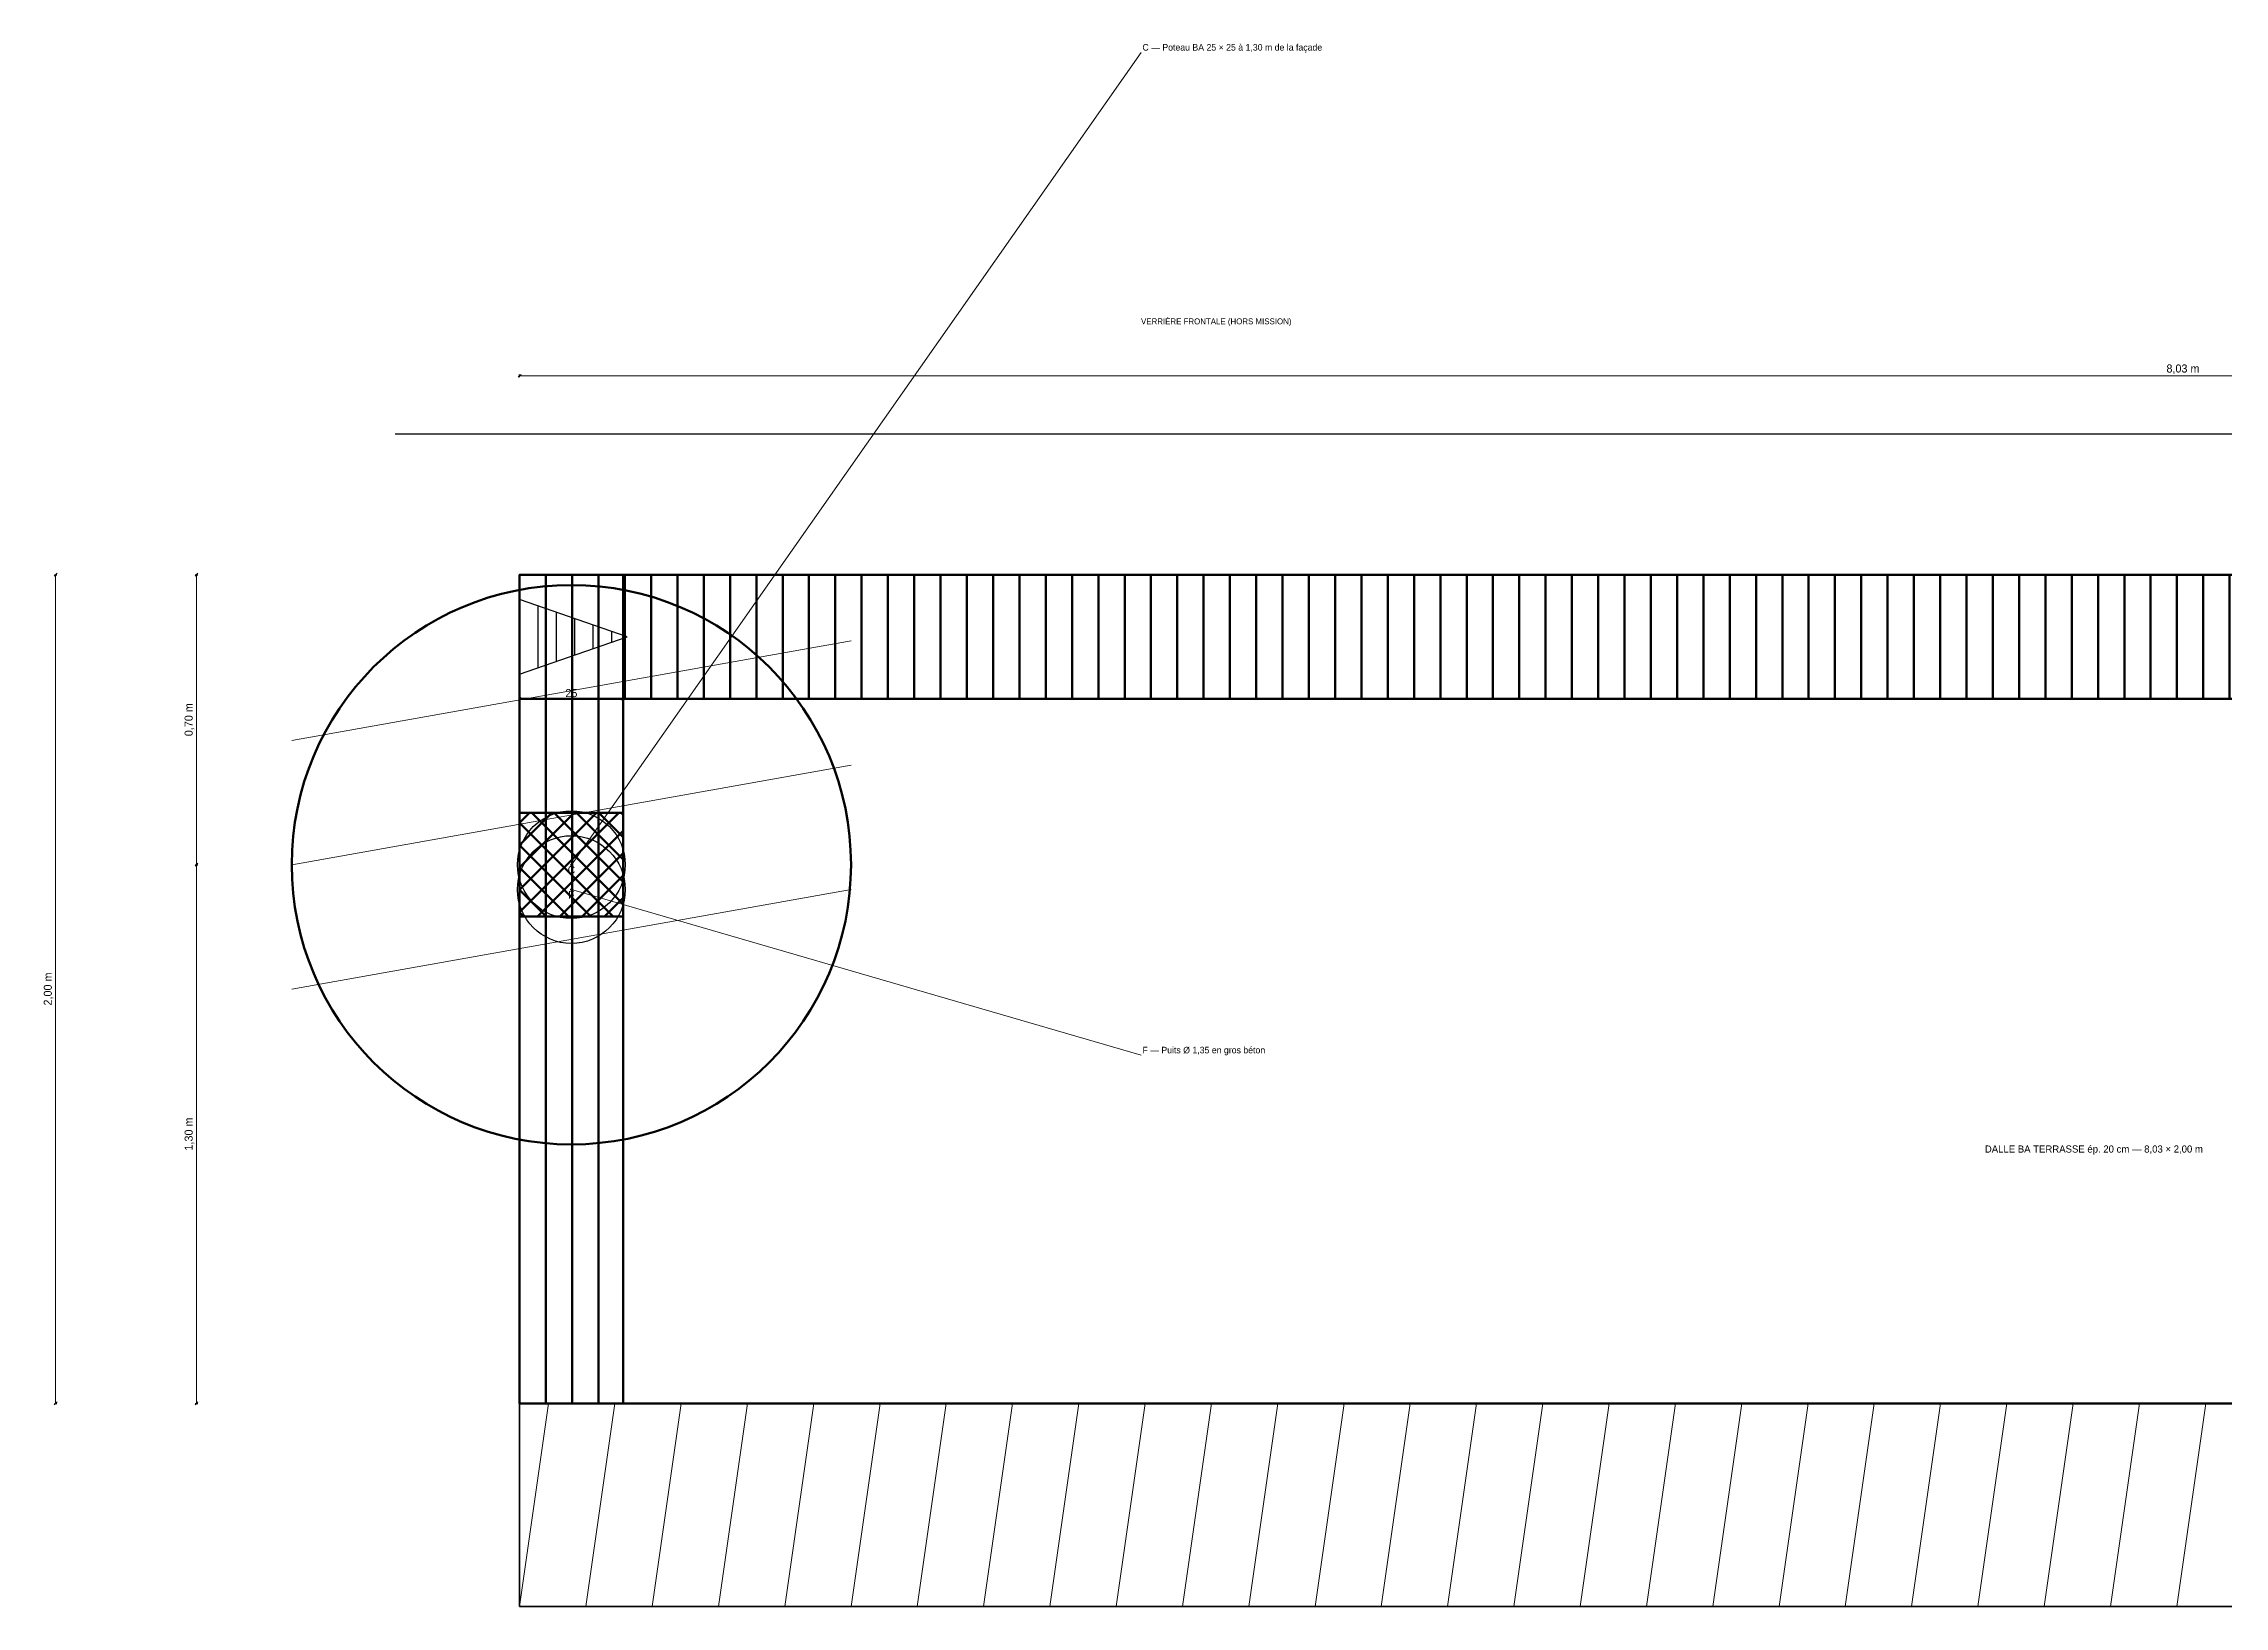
# Model space of a CAD drawing. Header units: centimetres. Extents: x -115 to 902, y -49 to 328.
# Drawn here: x -115 to 412, y -49 to 328 of the extents above; entities that cross this region are included whole.
import ezdxf

# ---------------------------------------------------------------- set-up
doc = ezdxf.new("R2010")
doc.units = ezdxf.units.CM
for name, color, linetype, lineweight in [('STR_COFFRAGE_BA', 6, 'CONTINUOUS', 50), ('STR_COTATIONS_TEXTES', 7, 'CONTINUOUS', 25), ('STR_EXISTANT', 7, 'CONTINUOUS', 18)]:
    doc.layers.add(name, color=color, linetype=linetype, lineweight=lineweight)

msp = doc.modelspace()

# ---------------------------------------------------------------- hatches: boundary and pattern name
at = {"layer": 'STR_COFFRAGE_BA'}
h = msp.add_hatch(dxfattribs=at)
h.set_pattern_fill('ANSI31', scale=2, angle=45)
h.paths.add_polyline_path([(0, 170), (803, 170), (803, 200), (0, 200)])
h = msp.add_hatch(dxfattribs=at)
h.set_pattern_fill('ANSI31', scale=2, angle=45)
h.paths.add_polyline_path([(0, 0), (25, 0), (25, 200), (0, 200)])
h = msp.add_hatch(dxfattribs=at)
h.set_pattern_fill('ANSI37', scale=1.2)
h.paths.add_polyline_path([(0, 117.5), (25, 117.5), (25, 142.5), (0, 142.5)])
at = {"layer": 'STR_COTATIONS_TEXTES'}
h = msp.add_hatch(dxfattribs=at)
h.set_pattern_fill('ANSI31', scale=1.4, angle=45)
h.paths.add_polyline_path([(0, 176), (26, 185), (0, 194)])

# ---------------------------------------------------------------- linework, layer by layer
at = {"layer": 'STR_COFFRAGE_BA', "lineweight": 13}
for p, q in [((-55, 160), (80, 184)), ((-55, 130), (80, 154)), ((-55, 100), (80, 124))]:
    msp.add_line(p, q, dxfattribs=at)
at = {"layer": 'STR_COFFRAGE_BA', "lineweight": 50}
for points in [[(0, 0), (803, 0), (803, 200), (0, 200), (0, 0)], [(0, 170), (803, 170), (803, 200), (0, 200), (0, 170)], [(0, 0), (25, 0), (25, 200), (0, 200), (0, 0)], [(0, 117.5), (25, 117.5), (25, 142.5), (0, 142.5), (0, 117.5)]]:
    msp.add_lwpolyline(points, dxfattribs=at)
msp.add_circle((12.5, 130), 67.5, dxfattribs=at)
at = {"layer": 'STR_COTATIONS_TEXTES', "lineweight": 18}
for p, q in [((12.5, 130), (150, 326)), ((0, 248), (803, 248)), ((-112, 0), (-112, 200)), ((-78, 130), (-78, 200)), ((0, 170), (25, 170)), ((-78, 0), (-78, 130)), ((12.5, 124), (150, 84))]:
    msp.add_line(p, q, dxfattribs=at)
at = {"layer": 'STR_COTATIONS_TEXTES', "lineweight": 25}
for p, q in [((-0.35, 247.65), (0.35, 248.35)), ((0, 247.7), (0, 248.3)), ((-30, 234), (843, 234)), ((-112.35, 199.65), (-111.65, 200.35)), ((-78.35, 199.65), (-77.65, 200.35)), ((-112.3, 200), (-111.7, 200)), ((-78.3, 200), (-77.7, 200)), ((-0.35, 169.65), (0.35, 170.35)), ((0, 169.7), (0, 170.3)), ((24.65, 169.65), (25.35, 170.35)), ((25, 169.7), (25, 170.3)), ((-78.35, 129.65), (-77.65, 130.35)), ((-78.35, 129.65), (-77.65, 130.35)), ((-78.3, 130), (-77.7, 130)), ((-78.3, 130), (-77.7, 130)), ((-112.35, -0.35), (-111.65, 0.35)), ((-112.3, 0), (-111.7, 0)), ((-78.35, -0.35), (-77.65, 0.35)), ((-78.3, 0), (-77.7, 0))]:
    msp.add_line(p, q, dxfattribs=at)
msp.add_lwpolyline([(0, 176), (26, 185), (0, 194), (0, 176)], dxfattribs=at)
for centre in [(12.5, 130), (12.5, 124)]:
    msp.add_circle(centre, 13, dxfattribs=at)
at = {"layer": 'STR_COTATIONS_TEXTES', "lineweight": 18}
for centre in [(12.5, 130), (12.5, 124)]:
    msp.add_circle(centre, 0.18, dxfattribs=at)
at = {"layer": 'STR_EXISTANT', "lineweight": 13}
for p, q in [((0, -49), (7, 0)), ((16, -49), (23, 0)), ((32, -49), (39, 0)), ((48, -49), (55, 0)), ((64, -49), (71, 0)), ((80, -49), (87, 0)), ((96, -49), (103, 0)), ((112, -49), (119, 0)), ((128, -49), (135, 0)), ((144, -49), (151, 0)), ((160, -49), (167, 0)), ((176, -49), (183, 0)), ((192, -49), (199, 0)), ((208, -49), (215, 0)), ((224, -49), (231, 0)), ((240, -49), (247, 0)), ((256, -49), (263, 0)), ((272, -49), (279, 0)), ((288, -49), (295, 0)), ((304, -49), (311, 0)), ((320, -49), (327, 0)), ((336, -49), (343, 0)), ((352, -49), (359, 0)), ((368, -49), (375, 0)), ((384, -49), (391, 0)), ((400, -49), (407, 0))]:
    msp.add_line(p, q, dxfattribs=at)
at = {"layer": 'STR_EXISTANT', "lineweight": 35}
msp.add_lwpolyline([(0, -49), (803, -49), (803, 0), (0, 0), (0, -49)], dxfattribs=at)

# ---------------------------------------------------------------- texts
at = {"layer": 'STR_COTATIONS_TEXTES'}
for s, insert, char_height, attachment_point in [('C — Poteau BA 25 × 25 à 1,30 m de la façade', (150.35, 326), 1.575, 7), ('VERRIÈRE FRONTALE (HORS MISSION)', (150, 260), 1.425, 7), ('8,03 m', (401.5, 248.42), 1.95, 8), ('25', (12.5, 170.42), 1.95, 8), ('C', (12.5, 127.8), 1.88, 8), ('F', (12.5, 121.8), 1.88, 8), ('F — Puits Ø 1,35 en gros béton', (150.35, 84), 1.575, 7), ('DALLE BA TERRASSE ép. 20 cm — 8,03 × 2,00 m', (380, 60), 1.725, 8)]:
    msp.add_mtext(s, dxfattribs=dict(at, insert=insert, char_height=char_height, attachment_point=attachment_point))
at = {"layer": 'STR_COTATIONS_TEXTES', "char_height": 1.95, "attachment_point": 8, "rotation": 90}
for s, insert in [('0,70 m', (-78.55, 165)), ('2,00 m', (-112.55, 100)), ('1,30 m', (-78.55, 65))]:
    msp.add_mtext(s, dxfattribs=dict(at, insert=insert))

doc.saveas('drawing.dxf')
